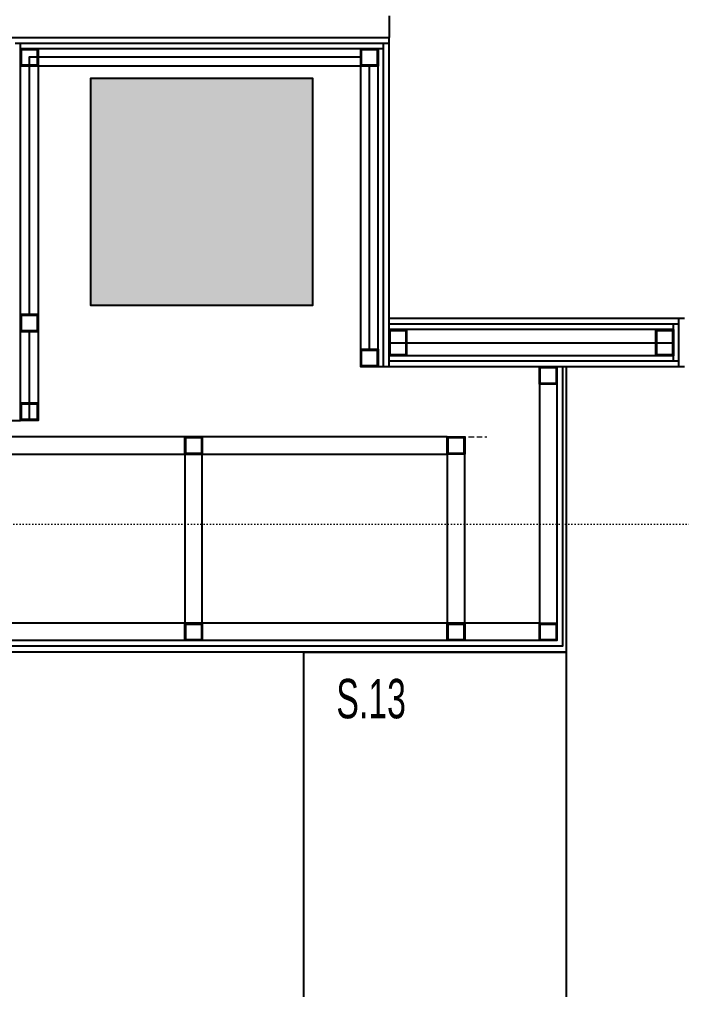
# Model space of a CAD drawing. Header units: centimetres. Extents: x 2135 to 5458, y 2057 to 4523.
# Drawn here: x 3562.6 to 3713.9, y 3889.4 to 4111.1 of the extents above; entities that cross this region are included whole.
import ezdxf

# ---------------------------------------------------------------- set-up
doc = ezdxf.new("R2010")
doc.units = ezdxf.units.CM
doc.header["$LTSCALE"] = 50
doc.set_wipeout_variables(frame=1)
for name, pattern in [('DOT2', [0.125, 0, -0.125]), ('HIDDEN', [0.375, 0.25, -0.125]), ('HIDDEN2', [0.1875, 0.125, -0.0625])]:
    doc.linetypes.add(name, pattern=pattern)
for name, color, linetype in [('BA_elev3', 8, 'Continuous'), ('BA_gor3', 163, 'Continuous'), ('BA_mat-alcipan-fx', 45, 'Continuous'), ('BA_mat-alcipan-wr', 91, 'Continuous'), ('BA_mat-izolasyon', 8, 'Continuous'), ('BA_mat-profil', 122, 'Continuous'), ('BA_mat-siva', 145, 'Continuous'), ('BA_mat_timber', 44, 'Continuous'), ('BA_plan-iz-alt', 8, 'HIDDEN2'), ('BA_str-betonarme', 6, 'Continuous'), ('BA_str-betonarme-tarama', 223, 'Continuous'), ('MDPL-MAHAL NO', 5, 'Continuous')]:
    doc.layers.add(name, color=color, linetype=linetype)
doc.layers.add('BA_MECVUT BİNA', color=252, linetype='Continuous', lineweight=5)
doc.styles.add('Tago_mahal', font='ARIALN.TTF')
doc.linetypes.add('BATTING', pattern='A,0.00254,-2.54,[134,ltypeshp.shx,S=2.54,R=0,X=-2.54,Y=0],-5.08,[134,ltypeshp.shx,S=2.54,R=180,X=2.54,Y=0],-2.54', length=10.16254)

# ---------------------------------------------------------------- blocks, each defined once
blk = doc.blocks.new('A$C5D8425B0')
at = {"layer": 'BA_MECVUT BİNA', "linetype": 'HIDDEN', "elevation": 0}
blk.add_lwpolyline([(3999.3, 16704), (3999.3, 300), (-6055.3, 300)], dxfattribs=at)
at = {"layer": 'BA_MECVUT BİNA', "linetype": 'DOT2', "elevation": 0}
blk.add_lwpolyline([(4799.3, -4686.3), (4799.3, 300), (4799.3, 500), (-8648.6, 500), (-9886.7, 500), (-9886.7, 12692), (-9886.7, 12892), (-13347.4, 12892)], dxfattribs=at)
blk = doc.blocks.new('*U167')
blk.add_wipeout([(-4, 0), (0, 0), (0, 4), (-4, 4)])
for points in [[(-4, 0), (0, 0), (0, 4), (-4, 4)], [(-3.8, 0.2), (-0.2, 0.2), (-0.2, 3.8), (-3.8, 3.8)]]:
    blk.add_lwpolyline(points, close=True)
blk = doc.blocks.new('A$C7CE37E3F')
blk.add_lwpolyline([(0, 520), (506.7, 520), (506.7, 0), (0, 0)], close=True)
blk = doc.blocks.new('*U56')
blk.add_wipeout([(-4, 0), (0, 0), (0, 6), (-4, 6)])
for points in [[(-4, 0), (0, 0), (0, 6), (-4, 6)], [(-3.8, 0.2), (-0.2, 0.2), (-0.2, 5.8), (-3.8, 5.8)]]:
    blk.add_lwpolyline(points, close=True)
blk = doc.blocks.new('56YUHDRR')
at = {"layer": 'BA_str-betonarme-tarama'}
h = blk.add_hatch(dxfattribs=at)
h.set_pattern_fill('ANSI33', color=256, scale=2, style=0)
h.set_pattern_definition([(45, (-6230.627, -436.427), (-8.980256, 8.980256), []), (45, (-6221.647, -436.427), (-8.980256, 8.980256), [6.35, -3.175])])
h.paths.add_polyline_path([(4139.57, 4097.73), (4088.9, 4097.73), (4088.9, 4045.73), (4139.57, 4045.73)])
h.paths.add_polyline_path([(3629.57, 4097.73), (3578.9, 4097.73), (3578.9, 4045.73), (3629.57, 4045.73)])
h.paths.add_polyline_path([(3114.57, 4097.73), (3063.9, 4097.73), (3063.9, 4045.73), (3114.57, 4045.73)])
h.paths.add_polyline_path([(2664.51, 4488.23), (2629.07, 4488.23), (2629.07, 4035.73), (2664.51, 4035.73)])
h.paths.add_polyline_path([(4139.57, 3472.73), (4088.9, 3472.73), (4088.9, 3420.73), (4139.57, 3420.73)])
h.paths.add_polyline_path([(4139.57, 2862.73), (4088.9, 2862.73), (4088.9, 2810.73), (4139.57, 2810.73)])
at = {"layer": 'BA_str-betonarme'}
blk.add_lwpolyline([(3578.9, 4097.73), (3629.57, 4097.73), (3629.57, 4045.73), (3578.9, 4045.73)], close=True, dxfattribs=at)
blk = doc.blocks.new('dgdfg')
at = {"layer": 'BA_mat-siva'}
blk.add_lwpolyline([(5921.24, 3027.56), (5921.24, 3201.52), (5981.24, 3201.52), (5981.24, 2950.76), (5921.24, 2950.76)], dxfattribs=at)

msp = doc.modelspace()

# ---------------------------------------------------------------- linework, layer by layer
at = {"layer": 'BA_mat-alcipan-fx'}
for p, q in [((3560.31, 4106.98), (3647.07, 4106.98)), ((3561.56, 4105.73), (3647.07, 4105.73)), ((3645.82, 4031.73), (3645.82, 4105.73)), ((3647.07, 4031.73), (3647.07, 4106.98)), ((3562.81, 4104.48), (3645.82, 4104.48)), ((3644.57, 4031.73), (3644.57, 4104.48))]:
    msp.add_line(p, q, dxfattribs=at)
for points in [[(3714.57, 4042.73), (3647.07, 4042.73)], [(3713.32, 4041.48), (3647.07, 4041.48)], [(3713.32, 4031.73), (3713.32, 4042.73)], [(3712.07, 4040.23), (3647.07, 4040.23)], [(3712.07, 4034.23), (3647.07, 4034.23)], [(3713.32, 4032.98), (3647.07, 4032.98)]]:
    msp.add_lwpolyline(points, dxfattribs=at)
at = {"layer": 'BA_mat-alcipan-wr'}
msp.add_line((3562.81, 4019.48), (3562.81, 4105.73), dxfattribs=at)
at = {"layer": 'BA_plan-iz-alt'}
msp.add_lwpolyline([(3647.07, 4411.98), (3647.07, 4106.98)], dxfattribs=at)

# ---------------------------------------------------------------- block references
at = {"layer": 'BA_gor3'}
msp.add_blockref('dgdfg', (-2293.67, 764.97), dxfattribs=at)
at = {"layer": 'BA_mat-alcipan-wr', "xscale": 0.1, "yscale": 0.1, "zscale": 0.1, "rotation": 180}
msp.add_blockref('A$C5D8425B0', (3063.9, 4045.73), dxfattribs=at)

# ---------------------------------------------------------------- texts
at = {"layer": 'MDPL-MAHAL NO', "style": 'Tago_mahal', "width": 0.75}
msp.add_text('S.13', height=9, dxfattribs=at).set_placement((3635, 3951.38))

# ---------------------------------------------------------------- next in the draw order: block references
at = {"layer": 'BA_mat-profil', "xscale": -1, "rotation": 180}
for p in [(3566.81, 4104.48), (3644.57, 4035.73, 0), (3566.81, 4023.48)]:
    msp.add_blockref('*U167', p, dxfattribs=at)

# ---------------------------------------------------------------- next in the draw order: linework, layer by layer
at = {"layer": 'BA_gor3'}
msp.add_line((3640.57, 4035.73), (3640.57, 4104.48), dxfattribs=at)
msp.add_lwpolyline([(3640.57, 4100.48), (3566.81, 4100.48), (3566.81, 4019.48)], dxfattribs=at)
at = {"layer": 'BA_mat-alcipan-fx'}
msp.add_lwpolyline([(3714.57, 4031.73), (3644.57, 4031.73)], dxfattribs=at)
at = {"layer": 'BA_mat-alcipan-wr'}
for points in [[(3685.43, 4031.73), (3685.43, 3969.13), (3540.37, 3969.13), (3540.37, 3998.48)], [(3120.81, 4019.48), (3562.81, 4019.48)]]:
    msp.add_lwpolyline(points, dxfattribs=at)
at = {"layer": 'BA_mat-izolasyon', "linetype": 'BATTING', "ltscale": 0.003}
msp.add_line((3642.57, 4035.73), (3642.57, 4104.48), dxfattribs=at)
msp.add_lwpolyline([(3640.57, 4102.48), (3564.81, 4102.48), (3564.81, 4019.48)], dxfattribs=at)
at = {"layer": 'BA_mat_timber'}
for points in [[(3687.57, 4031.73), (3687.57, 3966.48), (3537.72, 3966.48), (3537.72, 3998.48)], [(3686.68, 4031.73), (3686.68, 3967.88), (3539.12, 3967.88), (3539.12, 3998.48)]]:
    msp.add_lwpolyline(points, dxfattribs=at)

# ---------------------------------------------------------------- next in the draw order: block references
at = {"layer": 'BA_elev3', "xscale": 0.1, "yscale": 0.1, "zscale": 0.1, "rotation": 180}
msp.add_blockref('A$C7CE37E3F', (3629.57, 4097.73), dxfattribs=at)

# ---------------------------------------------------------------- next in the draw order: block references
at = {"layer": 'BA_mat-profil', "xscale": -1, "rotation": 180}
for p in [(3651.07, 4040.23, 0), (3712.07, 4040.23)]:
    msp.add_blockref('*U56', p, dxfattribs=at)

# ---------------------------------------------------------------- next in the draw order: linework, layer by layer
at = {"layer": 'BA_mat-alcipan-fx'}
msp.add_lwpolyline([(3712.07, 4032.98), (3712.07, 4041.48)], dxfattribs=at)
at = {"layer": 'BA_mat-izolasyon', "linetype": 'BATTING', "ltscale": 0.003}
msp.add_lwpolyline([(3647.07, 4037.23), (3711.87, 4037.23)], dxfattribs=at)

# ---------------------------------------------------------------- next in the draw order: block references
at = {"layer": 'BA_str-betonarme'}
msp.add_blockref('56YUHDRR', (0, 0), dxfattribs=at)

# ---------------------------------------------------------------- next in the draw order: block references
at = {"layer": 'BA_mat-profil', "xscale": -1, "rotation": 180}
for p in [(3644.57, 4104.48), (3566.81, 4043.73), (3685.43, 4031.73), (3604.37, 3973.13), (3664.37, 3973.13), (3685.43, 3973.13)]:
    msp.add_blockref('*U167', p, dxfattribs=at)

# ---------------------------------------------------------------- next in the draw order: linework, layer by layer
at = {"layer": 'BA_gor3'}
msp.add_lwpolyline([(3681.43, 4031.73), (3681.43, 3973.13), (3544.37, 3973.13)], dxfattribs=at)

# ---------------------------------------------------------------- next in the draw order: block references
at = {"layer": 'BA_mat-profil', "xscale": -1, "rotation": 180}
for p in [(3604.37, 4015.73), (3664.37, 4015.73)]:
    msp.add_blockref('*U167', p, dxfattribs=at)

# ---------------------------------------------------------------- next in the draw order: linework, layer by layer
at = {"layer": 'BA_gor3'}
for points in [[(3660.37, 4015.73), (3544.37, 4015.73), (3544.37, 4011.73), (3660.37, 4011.73)], [(3604.37, 4011.73), (3600.37, 4011.73), (3600.37, 3973.13), (3604.37, 3973.13)], [(3664.37, 4011.73), (3660.37, 4011.73), (3660.37, 3973.13), (3664.37, 3973.13)]]:
    msp.add_lwpolyline(points, close=True, dxfattribs=at)

doc.saveas('drawing.dxf')
